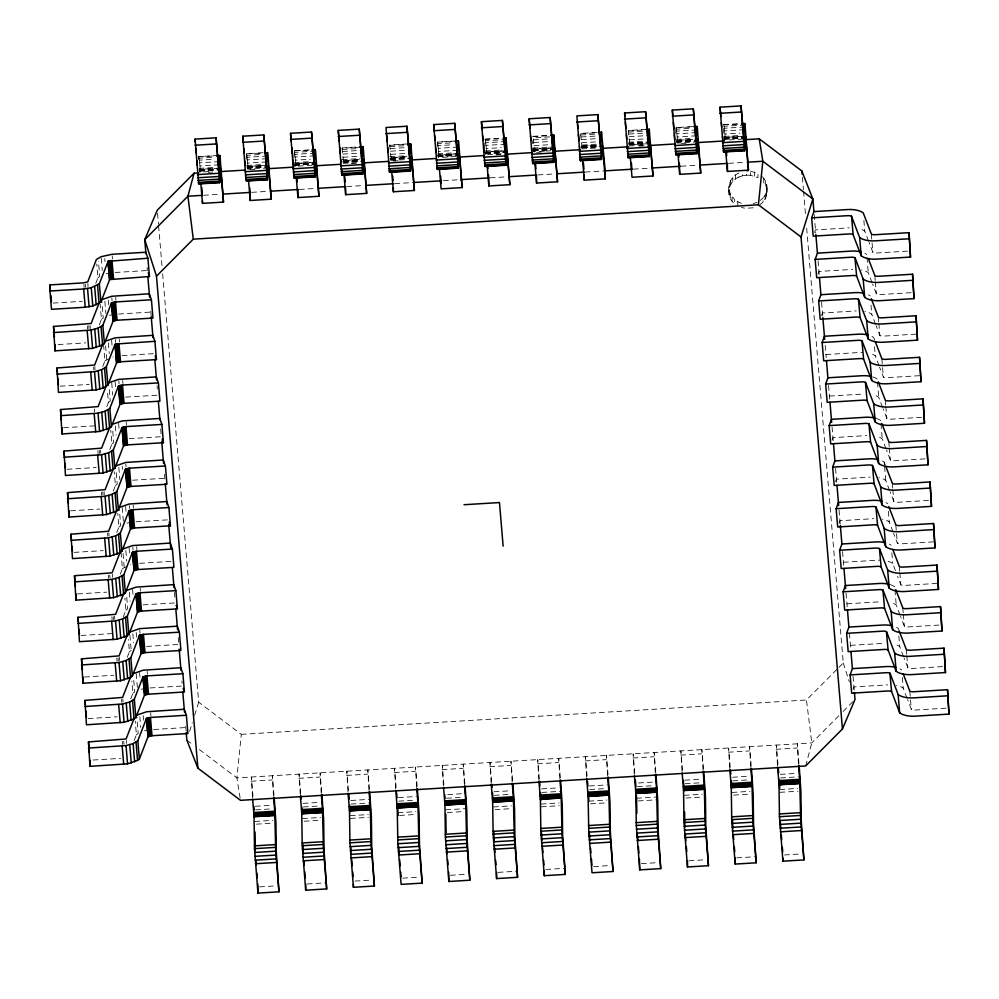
<?xml version="1.0" encoding="UTF-8"?>
<svg xmlns="http://www.w3.org/2000/svg" width="999" height="999" viewBox="0 0 999 999"><rect width="100%" height="100%" fill="white"/><g stroke="black" fill="none" stroke-linecap="round" stroke-linejoin="round"><path stroke-width="0.75" stroke-dasharray="5 3.75" d="M728.758 191.209C727.821 183.666 731.842 175.999 738.898 172.952L738.848 177.085C728.109 181.169 725.187 196.741 734.64 203.771L734.69 199.65L730.219 193.906L728.808 187.088M729.045 194.68L729.095 190.559M729.295 187.762L729.345 183.641M730.169 198.027L730.219 193.906M730.656 184.49L730.706 180.369M732.055 201.111L732.105 196.978M732.766 181.531L732.816 177.41M735.539 179.033L735.589 174.9M737.799 205.919L737.849 201.798L734.69 199.65M738.848 177.085L742.544 175.774L742.607 171.653M742.544 175.774L746.49 175.175L746.528 172.427M750.536 171.166L758.029 173.539L757.979 177.66L750.486 175.3L750.536 171.166L746.54 171.054M754.37 176.136L754.42 172.015M760.239 204.558L763.011 202.048L763.061 197.927C769.03 191.658 767.944 180.956 761.188 175.687M763.773 178.346L763.723 182.48C768.281 188.124 767.931 196.741 763.011 202.048M765.122 199.101L765.172 194.967M765.609 185.552L765.659 181.431M766.47 195.816L766.52 191.696M766.72 188.898L766.77 184.778M767.02 192.37L767.07 188.249M252.51 797.614L251.361 777.01L253.184 798.651M273.501 796.34L272.365 775.736L274.188 797.377M300.237 794.717L299.088 774.113L300.774 794.205M321.228 793.443L320.092 772.839L321.778 792.931M347.952 791.807L346.815 771.216L348.501 791.308M368.956 790.534L367.807 769.929L369.505 790.022M395.679 788.91L394.53 768.306L396.353 789.947M416.683 787.637L415.534 767.032L417.357 788.673M443.406 786.013L442.257 765.409L443.956 785.501M464.398 784.727L463.261 764.123L464.947 784.227M491.121 783.104L489.985 762.499L491.67 782.592M512.125 781.83L510.976 761.226L512.674 781.318M538.848 780.207L537.712 759.602L539.522 781.243M559.852 778.92L558.703 758.328L560.526 779.969M586.575 777.297L585.426 756.705L587.125 776.797M607.567 776.023L606.43 755.419L608.116 775.511M634.29 774.4L633.154 753.795L634.84 773.888M655.294 773.126L654.145 752.522L655.844 772.614M682.017 771.503L680.881 750.898L682.567 770.991M703.021 770.217L701.872 749.612L703.571 769.717M729.745 768.593L728.596 747.989L730.294 768.081M750.736 767.319L749.6 746.715L751.285 766.807M777.472 765.696L776.323 745.092L778.009 765.184M798.463 764.41L797.327 743.818L799.013 763.91M198.564 159.553L198.739 156.631L216.746 155.532M246.116 159.565L246.466 153.734L265.959 152.547M293.743 158.117L294.193 150.824L312.188 149.725M294.83 166.471L295.005 163.549L314.51 162.362L294.605 163.699M437.1 146.491L437.362 142.12L455.357 141.021M484.552 147.964L485.077 139.211L500.087 138.299M485.726 154.857L485.901 151.935L505.407 150.749L485.502 152.085M532.367 143.606L532.542 140.684M533.454 151.96L533.628 149.038L553.121 147.852L533.229 149.188M675.624 133.441L675.973 127.61L693.98 126.511M723.176 133.454L723.701 124.7L741.695 123.614M724.25 141.808L724.525 137.425L744.018 136.239M162.637 273.813L198.689 702.197L241.308 734.352L236.888 777.896L240.509 800.324M805.644 765.958L811.8 742.931L806.455 699.987L837.849 668.443M189.598 731.393L192.32 722.627M194.593 715.334L198.689 702.197M814.56 232.392L815.471 229.882L849.2 227.834M818.056 273.938L818.968 271.441L852.696 269.38M821.553 315.484L822.464 312.987L856.193 310.926M832.042 440.134L832.954 437.624L866.682 435.576M835.539 481.68L836.45 479.17L870.179 477.122M839.035 523.226L839.947 520.729L873.675 518.668M853.021 689.422L853.933 686.912L887.661 684.864M95.779 283.366L97.939 277.772L96.778 264.061M99.276 324.925L101.436 319.318L100.15 304.096M102.772 366.471L104.932 360.876L103.521 344.118M106.806 406.618L108.429 402.422L107.392 390.234M109.765 449.562L111.925 443.968L110.764 430.257M113.262 491.108L115.422 485.514L114.261 471.803M116.758 532.667L118.918 527.06L117.757 513.349M120.255 574.213L122.415 568.618L121.004 551.86M123.202 617.157L125.911 610.164L124.887 597.976M127.248 657.305L129.408 651.71L128.384 639.522M130.744 698.85L132.904 693.256L131.88 681.068M134.241 740.396L136.401 734.802L135.24 721.091M838.923 667.344L843.256 662.999L806.555 226.86M838.798 715.796L811.8 742.931L236.888 777.896L199.063 749.35M843.119 711.45L853.908 700.599M760.289 200.424L763.061 197.927M97.939 277.772L99.738 276.448L98.451 261.214M101.436 319.318L103.234 317.994L101.823 301.236M104.932 360.876L113.024 356.918M108.429 402.422L110.227 401.099L109.078 387.387M111.925 443.968L113.724 442.644L112.575 428.933M115.422 485.514L117.22 484.19L116.071 470.479M118.918 527.06L120.717 525.736L119.306 508.978M122.415 568.618L130.507 564.66M125.911 610.164L127.71 608.841L126.561 595.129M129.408 651.71L131.206 650.386M132.904 693.256L134.703 691.932L133.554 678.221M136.401 734.802L138.199 733.478L136.788 716.72M753.271 203.684L756.98 202.372M106.031 273.826L109.74 273.002M109.528 315.372L113.237 314.548M127.01 523.114L130.719 522.29M140.996 689.31L144.705 688.486M144.493 730.856L148.202 730.032M753.221 207.804L745.291 208.292L741.395 207.442M341.908 147.927L358.416 146.915M407.629 143.931L389.635 145.017L391.358 160.552M532.804 136.314L549.3 135.315M597.027 132.405L580.531 133.416L582.38 150.487M646.253 129.42L628.246 130.507L629.969 146.041M198.739 156.631L216.883 155.881M246.466 153.734L261.613 153.159M294.193 150.824L312.337 150.075M360.052 147.165L342.058 148.264L343.631 163.449M389.785 145.367L407.779 144.268M437.362 142.12L455.507 141.371M485.077 139.211L500.224 138.649M532.954 136.651L552.447 135.464M580.669 133.754L600.174 132.567M628.396 130.857L647.901 129.67M675.973 127.61L691.121 127.035M723.701 124.7L741.845 123.951M198.888 156.968L199.113 158.204L214.111 157.293M246.616 154.071L246.84 155.307L261.838 154.395M294.33 151.161L294.568 152.397L314.061 151.211M342.282 149.5L358.778 148.489M390.01 146.591L409.503 145.404M437.5 142.457L437.737 143.694L452.734 142.782M485.227 139.56L485.452 140.797L504.957 139.61M549.675 136.888L533.179 137.887L534.527 151.836M580.906 134.99L600.399 133.804M628.621 132.08L643.631 131.169M676.123 127.947L676.348 129.183L691.345 128.272M723.85 125.05L724.075 126.274L743.568 125.1M199.113 158.204L199.375 160.177L214.373 159.266M246.84 155.307L247.103 157.28L266.596 156.094M294.568 152.397L294.817 154.37L314.323 153.184M342.545 151.473L362.038 150.287M390.272 148.564L405.269 147.652M437.737 143.694L437.987 145.667L452.984 144.755M485.452 140.797L485.714 142.77L505.207 141.583M533.441 139.86L549.937 138.861M581.156 136.963L596.166 136.051M628.883 134.053L643.88 133.142M676.348 129.183L676.61 131.156L696.103 129.97M724.075 126.274L724.337 128.247L743.83 127.06M199.375 160.177L199.65 162.8L219.156 161.613M247.103 157.28L247.377 159.902L266.87 158.716M294.817 154.37L295.105 157.005L314.598 155.819M342.819 154.096L357.817 153.184M390.547 151.199L410.04 150.012M437.987 145.667L438.274 148.289L457.767 147.103M485.714 142.77L485.989 145.392L505.494 144.206M533.716 142.495L548.713 141.583M581.443 139.585L596.44 138.674M629.158 136.688L648.663 135.502M676.61 131.156L676.885 133.779L696.39 132.592M724.337 128.247L724.612 130.881L744.105 129.695M199.65 162.8L199.937 165.971L219.443 164.785M247.377 159.902L247.665 163.074L267.158 161.888M295.105 157.005L295.379 160.165L310.389 159.253M343.107 157.268L362.612 156.081M390.834 154.358L410.327 153.184M438.274 148.289L438.561 151.461L458.054 150.275M485.989 145.392L486.276 148.564L501.273 147.652M534.003 145.654L549 144.743M581.73 142.757L601.223 141.571M629.445 139.848L648.95 138.661M676.885 133.779L677.172 136.95L696.665 135.764M724.612 130.881L724.899 134.053L739.897 133.142M199.063 168.381L215.559 167.382M246.778 165.472L263.286 164.473M294.505 162.575L311.001 161.576M342.232 159.678L360.227 158.579M389.947 156.768L406.456 155.769M437.674 153.871L454.17 152.859M485.402 150.961L501.898 149.962M533.129 148.064L552.622 146.878M582.342 145.067L598.851 144.068M628.571 142.258L645.067 141.259M676.298 139.361L692.794 138.349M724.013 136.451L740.521 135.452M219.056 168.169L199.563 169.355L199.862 172.103L211.863 171.366M263.786 165.447L247.29 166.458L247.59 169.193L267.083 168.007M359.228 159.64L342.732 160.652L360.327 159.703M457.679 153.659L438.174 154.845L438.486 157.592L457.979 156.406M581.356 146.141L597.852 145.13L581.356 146.179M199.163 169.505L219.068 168.219M246.89 166.608L266.795 165.31M437.774 154.995L457.692 153.709M628.671 143.381L648.576 142.095L629.07 143.232L629.27 144.855L648.776 143.669M676.398 140.484L693.306 139.373L676.798 140.335L677.097 143.082L696.59 141.895M724.125 137.575L744.03 136.289M199.663 170.055L219.156 168.868M247.39 167.158L266.883 165.971M295.017 163.599L295.105 164.261L314.61 163.074M342.832 161.351L359.328 160.352M390.559 158.454L407.055 157.442M438.274 155.544L457.779 154.358M485.901 151.935L486.001 152.647L505.506 151.461M533.641 149.088L533.728 149.738L553.221 148.551M581.455 146.841L597.951 145.842M629.17 143.943L648.676 142.757M676.897 141.034L696.39 139.848M724.525 137.425L724.625 138.137L744.118 136.95M199.263 170.417L215.759 169.418M246.978 167.52L263.486 166.508M294.705 164.61L314.21 163.424M343.931 161.626L358.928 160.714M390.159 158.816L406.655 157.805M436.376 155.994L454.37 154.907M485.601 153.009L502.097 151.998M533.329 150.1L552.822 148.913M582.542 147.115L597.552 146.204M628.771 144.306L645.267 143.294M676.498 141.396L692.994 140.397M724.213 138.499L743.718 137.313M199.763 170.979L219.256 169.793M247.49 168.069L266.983 166.883M295.105 164.261L295.204 165.172L314.71 163.986M342.932 162.263L362.425 161.076M390.659 159.365L410.152 158.179M438.374 156.468L457.879 155.282M486.001 152.647L486.101 153.559L505.606 152.372M533.728 149.738L533.828 150.662L553.321 149.475M581.543 147.752L601.048 146.566M676.997 141.958L696.49 140.772M724.625 138.137L724.725 139.048L744.218 137.862M199.35 171.079L218.843 169.892M247.078 168.182L266.571 166.995M294.792 165.272L314.298 164.086M344.018 162.275L359.028 161.413M390.247 159.465L409.74 158.279M437.974 156.568L457.467 155.382M485.689 153.671L505.194 152.485M533.416 150.762L552.909 149.575M582.642 147.765L597.652 146.903M628.858 144.955L648.363 143.769M676.585 142.058L696.078 140.871M724.312 139.148L743.805 137.974M298.314 166.109L314.81 165.11M343.032 163.386L356.531 162.575M390.759 160.489L407.255 159.49M501.198 153.771L486.201 154.683L486.101 153.559M544.43 151.149L533.928 151.786L533.828 150.662M545.929 151.049L553.421 150.599M581.655 148.876L598.151 147.877M629.37 145.979L644.367 145.067M729.32 139.897L744.317 138.986M208.092 172.34L212.762 172.053M250.125 169.78L254.807 169.505M351.323 163.636L357.555 163.249M393.356 161.076L398.027 160.789M496.116 154.82L500.786 154.545M536.588 152.36L541.258 152.085M639.348 146.116L644.018 145.829M681.38 143.556L686.051 143.269M203.521 195.267L220.654 194.231M251.636 192.345L268.956 191.296M299.35 189.448L315.859 188.436M346.853 186.551L363.986 185.514M394.805 183.641L412.799 182.542M443.444 180.682L459.028 179.733M490.184 177.834L507.33 176.798M537.974 174.937L554.47 173.926M585.227 172.065L603.92 170.916M633.416 169.131L650.661 168.082M681.143 166.221L697.639 165.222M728.558 163.337L745.704 162.3M115.135 272.477L147.34 270.517M53.097 303.084L82.23 301.323M907.517 251.124L876.847 252.997A6.219 3.047 -4.8 0 1 872.989 252.56L869.093 242.532M118.631 314.023L150.837 312.063M58.129 344.543L85.727 342.869M911.013 292.682L880.344 294.543A6.219 3.047 -4.8 0 1 876.485 294.106L872.589 284.091M122.128 355.569L154.333 353.609M60.09 386.188L89.223 384.415M916.046 334.128L883.853 336.089A6.219 3.047 -4.8 0 1 879.982 335.652L876.086 325.637M125.624 397.115L157.83 395.167M825.961 354.533L859.689 352.485A18.669 9.153 -4.8 0 1 862.274 352.41M63.586 427.734L94.256 425.874M919.542 375.686L887.349 377.634A6.219 3.047 -4.8 0 1 883.478 377.21L879.582 367.182M129.133 438.673L161.326 436.713M829.457 396.079L863.186 394.031M67.083 469.28L96.216 467.507M921.503 417.32L890.846 419.18A6.219 3.047 -4.8 0 1 886.975 418.756L883.079 408.728M132.63 480.219L164.823 478.259M70.579 510.826L99.713 509.053M924.999 458.866L894.342 460.739A6.219 3.047 -4.8 0 1 890.484 460.302L886.575 450.274M136.126 521.765L168.319 519.805M74.076 552.385L103.209 550.611M928.496 500.424L897.839 502.285A6.219 3.047 -4.8 0 1 893.98 501.848L890.072 491.833M139.623 563.311L171.816 561.351M77.572 593.93L106.706 592.157M933.528 541.87L901.335 543.831A6.219 3.047 -4.8 0 1 897.477 543.394L893.568 533.379M143.119 604.857L175.312 602.909M843.443 562.275L877.172 560.227A18.669 9.153 -4.8 0 1 879.769 560.152M81.069 635.476L111.738 633.616M937.025 583.416L904.832 585.377A6.219 3.047 -4.8 0 1 900.973 584.952L897.601 576.348M146.616 646.415L178.809 644.455M846.94 603.821L880.668 601.773M84.565 677.022L113.699 675.249M938.985 625.062L908.328 626.922A6.219 3.047 -4.8 0 1 904.47 626.498L900.561 616.47M150.112 687.961L182.305 686.001L181.893 681.081M850.436 645.366L884.165 643.319M88.062 718.568L117.195 716.795M942.482 666.608L911.825 668.481A6.219 3.047 -4.8 0 1 907.966 668.044L904.058 658.016M153.609 729.507L185.802 727.547M241.308 734.352L806.455 699.987M93.094 760.027L120.692 758.353M945.978 708.154L915.321 710.027A6.219 3.047 -4.8 0 1 911.463 709.59L907.554 699.562M251.136 781.23L272.128 779.957M298.851 778.333L319.855 777.06M346.578 775.436L367.57 774.15M394.305 772.527L415.297 771.253M442.02 769.63L463.024 768.356M489.747 766.72L510.751 765.446M537.474 763.823L558.466 762.549M585.189 760.926L606.193 759.64M632.916 758.016L653.92 756.743M680.644 755.119L701.635 753.833M728.358 752.21L749.362 750.936M776.086 749.312L797.09 748.039M255.332 806.293L271.84 805.281M303.059 803.383L319.555 802.384M350.786 800.486L368.781 799.387M398.501 797.589L416.508 796.49M447.727 794.592L462.724 793.681M493.956 791.782L510.452 790.771M541.683 788.873L558.179 787.874M589.398 785.976L607.404 784.877M638.623 782.979L653.621 782.067M684.852 780.169L701.348 779.17M732.567 777.272L749.075 776.26M780.294 774.362L796.79 773.363M255.619 809.864L272.115 808.853M303.346 806.955L319.842 805.956M351.061 804.058L369.068 802.959M398.788 801.148L415.284 800.149M446.516 798.251L463.012 797.252M494.23 795.354L510.739 794.342M541.957 792.444L559.952 791.358M589.685 789.547L606.181 788.536M637.399 786.638L653.908 785.639M685.127 783.74L701.623 782.741M732.854 780.843L749.35 779.832M780.581 777.934L798.576 776.835M254.807 821.465L272.814 820.366M302.535 818.556L320.542 817.469M350.262 815.659L368.256 814.56M397.989 812.761L415.984 811.663M445.704 809.852L465.209 808.666M493.431 806.955L511.426 805.856M541.158 804.045L559.153 802.959M588.873 801.148L606.88 800.049M636.6 798.251L656.093 797.065M684.327 795.341L702.322 794.255M732.042 792.444L750.049 791.345M779.769 789.535L797.764 788.448M256.431 824.15L272.927 823.139M304.158 821.24L320.654 820.241M350.374 818.431L368.381 817.344M399.6 815.446L416.096 814.435M447.327 812.537L463.823 811.538M495.042 809.64L511.55 808.628M541.271 806.83L559.265 805.731M590.496 803.833L606.992 802.834M638.211 800.923L656.218 799.837M685.938 798.026L702.434 797.027M733.666 795.129L750.162 794.118M779.882 792.319L797.889 791.22M259.528 886.875L276.024 885.876M307.255 883.978L325.249 882.879M354.982 881.081L371.478 880.069M402.697 878.171L419.205 877.172M450.424 875.274L466.92 874.262M498.151 872.364L516.146 871.278M545.866 869.467L563.873 868.368M593.593 866.57L610.089 865.559M641.321 863.66L657.817 862.661M689.048 860.763L705.544 859.752M736.763 857.854L754.769 856.767M784.49 854.957L800.986 853.958M746.49 175.175L750.486 175.3M737.849 201.798L741.445 203.321M868.556 241.109L864.772 231.144L862.986 230.032A18.669 9.153 -4.8 0 0 860.114 228.921M864.947 253.296L866.72 254.408M872.052 282.667L868.268 272.69L866.495 271.578A18.669 9.153 -4.8 0 0 861.413 269.93M868.443 294.855L870.216 295.954M875.549 324.213L871.765 314.235L869.992 313.137A18.669 9.153 -4.8 0 0 864.909 311.476M871.94 336.401L873.713 337.5L874.799 340.359M879.045 365.759L875.261 355.781L873.488 354.682A18.669 9.153 -4.8 0 0 870.604 353.571M877.209 379.058L875.436 377.947A18.669 9.153 -4.8 0 0 872.564 376.835M882.542 407.305L878.758 397.34L876.985 396.228A18.669 9.153 -4.8 0 0 874.1 395.117M880.718 420.604L878.933 419.493A18.669 9.153 -4.8 0 0 876.061 418.381M886.038 448.851L882.254 438.886L880.481 437.774A18.669 9.153 -4.8 0 0 877.597 436.663M882.429 461.038L884.215 462.15L885.289 464.997M889.535 490.397L885.751 480.432L883.978 479.32A18.669 9.153 -4.8 0 0 878.895 477.672M885.926 502.584L887.711 503.696M893.031 531.955L889.247 521.977L887.474 520.866A18.669 9.153 -4.8 0 0 882.404 519.218M889.422 544.143L891.208 545.242M895.441 570.654L892.744 563.523L890.971 562.425A18.669 9.153 -4.8 0 0 888.086 561.313M894.704 586.8L892.931 585.689A18.669 9.153 -4.8 0 0 890.047 584.577M900.024 615.047L896.24 605.082L894.467 603.97A18.669 9.153 -4.8 0 0 891.583 602.859M903.521 656.593L899.737 646.628L897.964 645.516A18.669 9.153 -4.8 0 0 895.079 644.405M899.924 668.781L901.697 669.892M907.017 698.139L903.233 688.174L901.46 687.062A18.669 9.153 -4.8 0 0 896.39 685.414M186.863 740.147L192.969 744.755M899.275 631.193L898.201 628.346L896.428 627.235A18.669 9.153 -4.8 0 0 893.543 626.123M843.256 662.999L849.362 681.992M724.725 139.048L724.824 140.172M295.204 165.172L295.304 166.296M871.34 234.228L872.876 252.51M874.837 275.774L875.211 280.344M875.349 281.868L876.373 294.056M878.333 317.32L878.708 321.89M878.845 323.414L879.869 335.602M881.83 358.878L883.366 377.147M885.326 400.424L885.713 404.995M885.838 406.518L886.862 418.706M888.823 441.97L889.21 446.541M889.335 448.064L890.359 460.252M892.319 483.516L892.706 488.086M892.831 489.61L893.855 501.798M895.816 525.062L897.352 543.344M899.312 566.608L899.699 571.178M899.824 572.702L900.848 584.89M902.809 608.166L903.196 612.737M903.321 614.26L904.345 626.448M906.305 649.712L906.692 654.283M906.817 655.806L907.841 667.994M909.802 691.258L911.338 709.54M863.873 220.479L864.772 231.144M866.982 257.455L868.268 272.69M870.991 305.095L871.765 314.235M874.487 346.641L875.261 355.781M877.472 382.105L878.758 397.34M880.968 423.651L882.254 438.886M884.215 462.15L884.465 465.197M884.59 466.72L885.751 480.432M888.348 511.313L889.247 521.977M891.845 552.859L892.744 563.523M894.954 589.847L896.24 605.082M898.838 635.963L899.737 646.628M902.334 677.509L903.233 688.174M814.185 214.648L815.733 232.992M818.069 260.776L819.355 276.086M821.565 302.322L822.726 316.084M825.186 345.392L826.223 357.63M828.558 385.414L829.844 400.736M832.055 426.96L833.341 442.282M835.551 468.506L836.837 483.828M839.048 510.064L840.209 523.826M842.544 551.61L843.83 566.92M846.041 593.156L847.327 608.478M849.412 633.179L850.823 650.024M853.034 676.248L854.282 691.121M802.372 177.198L803.408 189.61M803.546 191.159L805.506 214.448M724.899 134.053L725.549 141.771M677.172 136.95L677.697 143.132M486.276 148.564L486.8 154.745M438.561 151.461L439.21 159.191M295.379 160.165L295.904 166.346M247.665 163.074L248.177 169.256M199.937 165.971L200.462 172.153M157.542 213.287L158.454 224.151M158.591 225.699L162.113 267.607M147.078 267.47L147.352 270.729M150.762 311.139L151.149 315.796M157.043 385.751L157.318 389.073M160.689 429.095L161.089 433.928M164.498 474.35L164.885 479.008M174.438 592.482L174.825 597.14M178.234 637.562L178.621 642.22M185.689 726.161L186.076 730.818M112.2 255.806L112.45 258.853M115.697 297.365L115.946 300.412M119.193 338.911L119.443 341.958M122.69 380.457L122.939 383.504M126.186 422.003L126.436 425.05M133.179 505.094L133.429 508.141M136.676 546.653L136.925 549.7M140.172 588.199L140.422 591.246M147.165 671.291L147.415 674.337M150.662 712.836L150.924 715.883M111.826 297.789L112.075 300.836M115.322 339.348L115.572 342.395M118.819 380.894L119.068 383.941M125.812 463.986L126.061 467.033M129.308 505.531L129.558 508.578M132.805 547.09L133.054 550.137M139.798 630.182L140.047 633.229M104.745 258.591L105.007 261.638M108.242 300.137L108.629 304.707M111.613 340.159L112.25 347.777M115.11 381.705L115.622 387.799M118.606 423.264L119.118 429.358M122.228 466.333L122.49 469.38M125.599 506.356L126.111 512.45M129.096 547.902L129.733 555.519M132.592 589.447L133.104 595.541M136.214 632.529L136.601 637.1M139.585 672.552L139.972 677.122M143.207 715.621L143.594 720.192M101.236 258.229L102.26 270.417M104.858 301.298L105.882 313.486M108.354 342.857L109.253 353.521M111.726 382.879L112.75 395.067M115.347 425.949L116.121 435.089M118.844 467.495L119.868 479.682M122.215 507.517L123.376 521.228M125.837 550.586L126.736 561.251M129.333 592.145L130.107 601.286M132.83 633.691L133.604 642.832M136.201 673.713L137.363 687.424M139.835 716.783L140.722 727.447M105.582 345.841L106.731 359.553M123.064 553.571L124.213 567.282M129.932 635.152L131.081 648.863M87.887 283.404L88.012 286.513M94.88 366.496L95.005 369.618M108.866 532.692L109.003 535.801M112.363 574.238L112.612 577.285M119.356 657.342L119.493 660.451M122.852 698.888L122.989 701.997M126.349 740.434L126.486 743.543M90.072 325.449L90.335 328.496M93.569 367.008L93.831 370.055M100.562 450.099L100.824 453.146M104.058 491.645L104.321 494.692M107.567 533.191L107.817 536.238M114.56 616.296L114.81 619.343M118.057 657.841L118.307 660.888M121.553 699.387L121.803 702.434M85.265 284.216L85.527 287.262M88.761 325.761L89.023 328.808M99.251 450.412L99.513 453.459M102.747 491.958L103.009 495.005M109.74 575.049L110.002 578.096M113.237 616.595L113.499 619.642M116.733 658.141L116.995 661.188M123.726 741.246L123.988 744.292M83.891 284.378L84.141 287.425M87.388 325.924L87.637 328.971M94.381 409.016L94.63 412.063M97.877 450.561L98.127 453.608M101.374 492.12L101.623 495.167M108.367 575.212L108.616 578.259M111.863 616.758L112.113 619.805M122.353 741.408L122.602 744.455M406.955 156.743L390.459 157.742L406.968 156.793"/><path stroke-width="1.5" d="M49.95 291.021L50.025 284.902L83.754 282.854L87.75 281.88L96.391 259.49L101.111 256.706L112.063 254.283L145.804 252.235L147.914 258.229L149.45 276.511L109.653 279.595L100.899 302.048L92.795 306.006L85.215 307.255L51.486 309.303L49.95 291.021L83.679 288.973L91.259 287.724L99.351 283.766L108.117 261.313L147.914 258.229M113.037 321.216L117.033 320.242L152.947 318.057L151.411 299.775L115.484 301.96L111.488 302.934L113.037 321.216L104.395 343.594L102.585 344.93L92.595 348.364L54.982 350.861L53.521 326.448L91.134 323.489L99.351 302.447M54.982 350.861L55.057 344.73M115.11 344.418L116.533 362.762L120.529 361.788L156.443 359.603L154.907 341.321L116.296 343.981L115.11 344.418L116.646 362.699L107.892 385.152L103.172 387.937L96.091 389.922L58.479 392.407L57.018 367.994L94.63 365.047L102.847 343.993M120.03 404.308L124.026 403.334L159.94 401.161L158.404 382.879L122.49 385.065L118.481 386.026L120.03 404.308L111.389 426.698L109.578 428.022L99.588 431.468L61.975 433.953L60.514 409.54L98.127 406.593L106.344 385.539M61.975 433.953L62.05 427.822M123.526 445.854L127.522 444.892L163.436 442.707L161.9 424.425L125.986 426.61L121.978 427.572L123.526 445.854L114.885 468.244L113.074 469.567L103.084 473.014L65.472 475.499L64.011 451.098L101.623 448.139L109.84 427.085M127.023 487.412L131.019 486.438L166.933 484.253L165.397 465.971L129.483 468.156L125.487 469.13L127.023 487.412L118.382 509.79L116.571 511.113L106.581 514.56L68.968 517.045L67.507 492.644L105.12 489.685L113.337 468.631M68.968 517.045L69.043 510.926M130.519 528.958L134.515 527.984L170.429 525.799L168.893 507.517L132.979 509.702L128.983 510.676L130.519 528.958L121.878 551.336L120.067 552.659L110.077 556.106L72.465 558.603L71.004 534.19L108.616 531.231L116.833 510.177M134.016 570.504L138.012 569.53L173.926 567.345L172.39 549.063L136.476 551.248L132.48 552.222L134.016 570.504L125.375 592.894L123.564 594.218L113.574 597.664L75.961 600.149L74.5 575.736L112.113 572.789L120.879 550.337M75.961 600.149L76.036 594.018M137.512 612.05L141.508 611.076L177.422 608.891L175.886 590.621L139.972 592.794L135.976 593.768L137.512 612.05L128.871 634.44L127.06 635.764L117.07 639.21L79.458 641.695L77.997 617.282L115.609 614.335L123.826 593.281M141.009 653.596L145.005 652.634L180.919 650.449L179.383 632.167L143.469 634.353L139.473 635.314L141.009 653.596L132.368 675.986L130.557 677.31L120.567 680.756L82.954 683.241L81.493 658.841L119.106 655.881L127.872 633.428M82.954 683.241L83.029 677.122M144.505 695.142L148.501 694.18L184.415 691.995L182.879 673.713L146.965 675.898L142.969 676.86L144.505 695.142L135.864 717.532L134.053 718.855L124.063 722.302L86.451 724.787L84.99 700.386L122.602 697.427L130.819 676.373M148.002 736.7L151.998 735.726L187.912 733.541L186.376 715.259L150.462 717.444L146.466 718.418L148.002 736.7L139.361 759.078L137.55 760.401L127.56 763.848L89.96 766.333L88.486 741.932L126.099 738.973L134.316 717.919M89.96 766.333L90.035 760.214M200.861 184.016L202.497 203.371L223.489 202.098L220.567 168.082L219.68 182.667L198.676 183.941L195.092 139.098L216.084 137.825L218.856 169.942L219.743 155.357L216.746 155.532M219.68 182.667L216.084 137.825M271.216 199.188L268.281 165.172L267.407 179.758L246.403 181.044L245.766 177.485L242.807 136.201L263.811 134.927L266.583 167.033L267.457 152.447L268.094 155.994L271.216 199.188L250.225 200.474L248.464 179.62M267.407 179.758L263.811 134.927M274.188 797.377L275.924 822.964L276.286 852.297L278.958 891.82L257.954 893.094L257.767 883.878M296.191 176.723L297.939 197.565L318.943 196.291L316.009 162.275L315.122 176.86L294.131 178.134L290.534 133.304L311.538 132.018L314.31 164.136L315.185 149.55L312.188 149.725M315.122 176.86L311.538 132.018M321.903 794.48L323.651 820.054L324.001 849.387L326.673 888.923L305.682 890.196L305.756 884.065M343.906 173.814L345.666 194.668L366.658 193.381L363.736 159.365L362.849 173.951L341.858 175.237L338.261 130.394L359.253 129.121L362.025 161.226L362.912 146.641L359.915 146.828M362.849 173.951L359.253 129.121M369.63 791.57L371.378 817.157L371.728 846.49L374.4 886.013L353.409 887.299L353.446 884.227M391.633 170.916L393.394 191.758L414.385 190.484L411.451 156.468L410.577 171.054L389.573 172.328L385.976 127.497L406.98 126.224L409.752 158.329L410.639 143.744L407.629 143.931M410.577 171.054L406.98 126.224M395.804 790.396L397.215 808.004L397.877 843.743L401.123 884.39L422.127 883.116L419.455 843.581L419.093 814.26L417.357 788.673M439.36 168.007L441.108 188.861L462.112 187.587L459.178 153.571L458.291 168.157L437.3 169.43L433.703 124.588L454.707 123.314L457.48 155.432L458.354 140.847L455.357 141.021M458.291 168.157L454.707 123.314M465.084 785.763L466.82 811.35L467.182 840.683L469.842 880.206L448.851 881.493L448.663 872.277M487.212 166.596L488.836 185.951L509.84 184.678L506.905 150.662L506.018 165.247L485.027 166.521L481.431 121.691L502.422 120.417L505.194 152.522L506.081 137.937L503.084 138.124M506.018 165.247L502.422 120.417M512.937 784.415L514.547 808.453L514.897 837.786L517.569 877.309L496.578 878.583L496.653 872.464M534.927 163.699L536.563 183.054L557.554 181.781L554.62 147.765L553.746 162.35L532.742 163.624L529.158 118.794L550.149 117.507L552.922 149.625L553.808 135.04L550.799 135.215M553.746 162.35L550.149 117.507M560.526 779.969L562.275 805.544L562.624 834.877L565.297 874.412L544.293 875.686L544.355 871.091M582.654 160.789L584.278 180.157L605.282 178.871L602.347 144.855L601.473 159.44L580.469 160.727L576.873 115.884L597.877 114.61L600.649 146.716L601.523 132.13L598.526 132.318M601.473 159.44L597.877 114.61M586.7 778.795L588.111 796.39L588.773 832.142L592.02 872.776L613.024 871.503L610.352 831.98L609.989 802.647L608.254 777.06M630.381 157.892L632.005 177.248L653.009 175.974L650.074 141.958L649.188 156.543L628.196 157.817L624.6 112.987L645.591 111.701L648.363 143.819L649.25 129.233L646.253 129.42M649.188 156.543L645.591 111.701M655.968 774.163L657.717 799.749L658.066 829.07L660.739 868.606L639.747 869.879L639.422 859.115M678.096 154.995L679.732 174.35L700.724 173.077L697.789 139.061L696.915 153.646L675.911 154.92L672.327 110.077L693.318 108.804L696.091 140.921L696.977 126.336L693.98 126.511M696.915 153.646L693.318 108.804M703.696 771.253L705.444 796.84L705.794 826.173L708.466 865.696L687.462 866.982L687.537 860.851M725.823 152.085L727.447 171.441L748.451 170.167L745.516 136.151L744.642 150.737L723.638 152.01L720.042 107.18L741.046 105.906L743.818 138.012L744.692 123.426L741.695 123.614M744.642 150.737L741.046 105.906M751.423 768.356L753.159 793.943L753.521 823.276L756.193 862.799L735.189 864.073L735.264 857.954M799.138 765.446L800.886 791.033L801.235 820.366L803.908 859.902L782.916 861.175L782.954 858.116M910.514 257.068L909.04 232.667L875.311 234.715A6.219 3.047 -4.8 0 1 871.453 234.278L863.223 212.862L861.45 211.751A18.669 9.153 -4.8 0 0 847.664 209.553L813.923 211.601L811.663 217.869L813.198 236.151L849.125 233.966A6.219 3.047 -4.8 0 1 852.984 234.39L861.213 255.819L862.986 256.918A18.669 9.153 -4.8 0 0 876.772 259.116L910.514 257.068L909.04 232.667M856.605 275.999L856.48 275.936A6.219 3.047 -4.8 0 0 852.622 275.512L816.695 277.697L815.159 259.415L851.086 257.23A6.219 3.047 -4.8 0 1 854.944 257.667L856.605 275.999L864.709 297.365L866.483 298.464A18.669 9.153 -4.8 0 0 880.269 300.674L914.01 298.614L912.549 274.213L878.808 276.261A6.219 3.047 -4.8 0 1 874.949 275.824L868.343 258.679M914.01 298.614L912.549 274.213M858.441 299.213L860.102 317.545L868.206 338.911L869.979 340.022A18.669 9.153 -4.8 0 0 883.778 342.22L917.507 340.159L916.046 315.759L882.304 317.807A6.219 3.047 -4.8 0 1 878.446 317.37L871.303 298.801M917.507 340.159L916.046 315.759M863.598 359.091L863.473 359.041A6.219 3.047 -4.8 0 0 859.615 358.604L823.688 360.789L822.152 342.507L858.079 340.322A6.219 3.047 -4.8 0 1 861.937 340.759L863.598 359.091L871.702 380.457L873.476 381.568A18.669 9.153 -4.8 0 0 887.274 383.766L921.003 381.718L919.542 357.305L885.801 359.353A6.219 3.047 -4.8 0 1 881.942 358.928L875.336 341.783M921.003 381.718L919.542 357.305M867.095 400.636L866.97 400.587A6.219 3.047 -4.8 0 0 863.111 400.149L827.197 402.335L825.649 384.053L861.575 381.868A6.219 3.047 -4.8 0 1 865.434 382.305L867.095 400.636L875.199 422.003L876.972 423.114A18.669 9.153 -4.8 0 0 890.771 425.312L924.5 423.264L923.039 398.851L889.297 400.911A6.219 3.047 -4.8 0 1 885.439 400.474L878.296 381.905M924.5 423.264L923.039 398.851M870.591 442.182L870.466 442.132A6.219 3.047 -4.8 0 0 866.608 441.708L830.693 443.881L829.145 425.611L865.072 423.426A6.219 3.047 -4.8 0 1 868.93 423.851L870.591 442.182L878.695 463.548L880.469 464.66A18.669 9.153 -4.8 0 0 894.267 466.858L927.996 464.81L926.535 440.397L892.794 442.457A6.219 3.047 -4.8 0 1 888.935 442.02L881.792 423.451M927.996 464.81L926.535 440.397M874.088 483.741L873.963 483.678A6.219 3.047 -4.8 0 0 870.104 483.254L834.19 485.439L832.642 467.157L868.568 464.972A6.219 3.047 -4.8 0 1 872.427 465.397L874.088 483.741L882.192 505.107L883.965 506.206A18.669 9.153 -4.8 0 0 897.764 508.404L931.493 506.356L930.032 481.955L896.29 484.003A6.219 3.047 -4.8 0 1 892.432 483.566L885.826 466.421M931.493 506.356L930.032 481.955M877.584 525.287L877.459 525.237A6.219 3.047 -4.8 0 0 873.601 524.8L837.686 526.985L836.138 508.703L872.065 506.518A6.219 3.047 -4.8 0 1 875.923 506.955L877.584 525.287L885.688 546.653L887.462 547.752A18.669 9.153 -4.8 0 0 901.26 549.962L934.989 547.902L933.528 523.501L899.787 525.549A6.219 3.047 -4.8 0 1 895.928 525.112L888.785 506.543M934.989 547.902L933.528 523.501M881.081 566.833L880.956 566.783A6.219 3.047 -4.8 0 0 877.097 566.346L841.183 568.531L839.635 550.249L875.561 548.064A6.219 3.047 -4.8 0 1 879.42 548.501L881.081 566.833L889.185 588.199L890.958 589.31A18.669 9.153 -4.8 0 0 904.757 591.508L938.486 589.46L937.025 565.047L903.283 567.095A6.219 3.047 -4.8 0 1 899.425 566.67L892.819 549.525M938.486 589.46L937.025 565.047M884.577 608.379L884.452 608.329A6.219 3.047 -4.8 0 0 880.594 607.892L844.679 610.077L843.131 591.795L879.058 589.61A6.219 3.047 -4.8 0 1 882.916 590.047L884.577 608.379L892.681 629.745L894.455 630.856A18.669 9.153 -4.8 0 0 908.253 633.054L941.982 631.006L940.521 606.593L906.78 608.641A6.219 3.047 -4.8 0 1 902.921 608.216L895.778 589.647M941.982 631.006L940.521 606.593M888.074 649.924L887.949 649.874A6.219 3.047 -4.8 0 0 884.09 649.437L848.176 651.623L846.628 633.341L882.554 631.156A6.219 3.047 -4.8 0 1 886.413 631.593L888.074 649.924L896.178 671.291L897.951 672.402A18.669 9.153 -4.8 0 0 911.75 674.6L945.479 672.552L944.018 648.139L910.289 650.199A6.219 3.047 -4.8 0 1 906.418 649.762L899.275 631.193M945.479 672.552L944.018 648.139M891.57 691.47L891.445 691.42A6.219 3.047 -4.8 0 0 887.587 690.996L851.672 693.181L850.124 674.899L886.051 672.714A6.219 3.047 -4.8 0 1 889.909 673.139L891.57 691.47L899.674 712.849L901.448 713.948A18.669 9.153 -4.8 0 0 915.246 716.146L948.975 714.098L947.514 689.697L913.785 691.745A6.219 3.047 -4.8 0 1 909.914 691.308L903.321 674.163M948.975 714.098L947.514 689.697M341.858 175.237L342.12 170.854M389.573 172.328L389.747 169.418M532.742 163.624L533.004 159.253M580.469 160.727L580.644 157.805M723.638 152.01L723.813 149.101M186.214 732.379L186.863 740.147L197.889 768.169L240.509 800.324L805.644 765.958L842.444 728.97L801.036 236.963L758.416 204.795L762.836 161.264L759.228 138.824L745.217 139.673M198.751 172.914L194.081 173.189L187.937 196.216L193.282 239.161L156.481 276.161L197.889 768.169M801.036 236.963L812.861 199.001L801.847 170.979L759.228 138.824M815.159 259.415L817.419 253.159L815.858 234.54M860.102 317.545L859.977 317.495A6.219 3.047 -4.8 0 0 856.118 317.058L820.191 319.243L818.656 300.961L820.916 294.705L819.48 277.635M822.152 342.507L824.412 336.251L858.153 334.203A18.669 9.153 -4.8 0 1 867.994 334.99M825.649 384.053L827.909 377.797L826.473 360.739M829.145 425.611L831.418 419.343L865.146 417.295A18.669 9.153 -4.8 0 1 874.987 418.094M832.642 467.157L834.914 460.889L833.478 443.831M836.138 508.703L838.411 502.447L872.139 500.387A18.669 9.153 -4.8 0 1 881.98 501.186M839.635 550.249L841.907 543.993L840.334 525.374M843.131 591.795L845.404 585.539L879.132 583.491A18.669 9.153 -4.8 0 1 888.973 584.29M846.628 633.341L848.9 627.085L847.464 610.027M850.124 674.899L852.397 668.631L850.961 651.573M104.395 343.594L102.847 325.312L111.488 302.934M107.892 385.152L106.344 366.87L114.985 344.48M111.389 426.698L109.84 408.416L118.481 386.026M114.885 468.244L113.337 449.962L121.978 427.572M118.382 509.79L116.833 491.508L125.487 469.13M121.878 551.336L120.33 533.054L128.983 510.676M125.375 592.894L123.839 574.612L132.48 552.222M128.871 634.44L127.335 616.158L135.976 593.768M132.368 675.986L130.832 657.704L139.473 635.314M135.864 717.532L134.328 699.25L142.969 676.86M139.361 759.078L137.825 740.796L146.466 718.418M842.444 728.97L854.994 699.512L854.407 692.519M194.081 173.189L157.28 210.177L144.743 239.635L145.916 253.621M53.447 332.58L91.046 330.082L98.139 328.109L102.847 325.312M56.943 374.126L94.543 371.64L101.636 369.655L106.344 366.87M60.44 415.671L98.039 413.186L105.132 411.201L109.84 408.416M63.936 457.217L101.536 454.732L108.629 452.747L113.337 449.962M67.433 498.763L105.032 496.278L112.125 494.293L116.833 491.508M70.929 540.322L108.529 537.824L115.622 535.851L120.33 533.054M74.425 581.868L112.025 579.383L119.118 577.397L123.839 574.612M77.922 623.413L115.534 620.928L122.615 618.943L127.335 616.158M81.419 664.959L119.031 662.474L126.111 660.489L130.832 657.704M84.915 706.505L122.527 704.02L129.608 702.035L134.328 699.25M88.412 748.064L126.024 745.566L133.104 743.581L137.825 740.796M101.698 299.712L111.688 296.266L149.301 293.781L151.411 299.775M105.195 341.271L115.185 337.824L152.797 335.327L154.907 341.321M108.691 382.817L118.681 379.37L156.294 376.885L158.404 382.879M112.188 424.363L122.178 420.916L159.79 418.431L161.9 424.425M115.684 465.909L125.674 462.462L163.287 459.977L165.397 465.971M119.181 507.455L129.183 504.008L166.783 501.523L168.893 507.517M122.677 549.013L132.68 545.566L170.28 543.069L172.39 549.063M126.174 590.559L136.176 587.112L173.776 584.627L175.886 590.621M129.67 632.105L139.673 628.658L177.273 626.173L179.383 632.167M133.167 673.651L143.169 670.204L180.769 667.719L182.879 673.713M136.663 715.197L146.666 711.75L184.266 709.265L186.376 715.259M195.017 145.23L216.009 143.956M242.732 142.333L263.736 141.046M290.459 139.423L311.463 138.149M338.186 136.526L359.178 135.252M385.901 133.616L406.905 132.343M433.628 130.719L454.632 129.445M481.356 127.822L502.347 126.536M529.083 124.912L550.074 123.639M576.798 122.015L597.802 120.729M624.525 119.106L645.516 117.832M672.252 116.209L693.244 114.935M719.967 113.312L740.971 112.025M216.883 155.881L219.88 155.694L220.117 156.93L223.489 202.098M264.61 152.972L267.607 152.797M312.337 150.075L315.334 149.887L315.559 151.124L318.943 196.291M360.052 147.165L363.062 146.99L363.286 148.227L366.658 193.381M407.779 144.268L410.776 144.081L411.001 145.317L414.385 190.484M455.507 141.371L458.504 141.184L458.728 142.42L462.112 187.587M694.118 126.861L697.115 126.673L697.352 127.909L700.724 173.077M741.845 123.951L744.842 123.776L745.067 125L748.451 170.167M220.554 171.578L245.454 170.067M268.818 168.644L293.718 167.133M315.522 165.809L340.434 164.298M363.786 162.874L388.686 161.363M412.05 159.94L435.402 158.516M460.302 157.005L483.666 155.582M507.017 154.158L531.918 152.647M555.282 151.224L580.182 149.713M603.533 148.289L628.446 146.778M650.249 145.454L675.149 143.943M698.501 142.52L723.413 141.009M197.49 174.6L218.481 173.314M245.205 171.691L266.209 170.417M292.932 168.794L313.936 167.52M340.659 165.896L361.65 164.61M388.374 162.987L409.378 161.713M436.101 160.09L457.105 158.804M483.828 157.18L504.82 155.906M531.543 154.283L552.547 153.009M579.27 151.373L600.274 150.1M626.997 148.476L647.989 147.203M674.725 145.579L695.716 144.293M722.439 142.67L743.443 141.396M197.765 177.76L218.769 176.486M245.492 174.862L266.496 173.589M293.219 171.965L314.21 170.679M340.946 169.056L361.938 167.782M388.661 166.159L409.665 164.885M436.388 163.249L457.392 161.975M484.115 160.352L505.107 159.078M531.83 157.455L552.834 156.169M579.557 154.545L600.561 153.272M627.285 151.648L648.276 150.362M674.999 148.739L696.003 147.465M722.727 145.842L743.731 144.568M198.052 180.394L219.043 179.121M245.766 177.485L266.77 176.211M293.494 174.588L314.498 173.314M341.221 171.691L362.212 170.404M388.948 168.781L409.94 167.507M436.663 165.884L457.667 164.61M484.39 162.974L505.394 161.701M532.117 160.077L553.109 158.804M579.832 157.18L600.836 155.894M627.559 154.271L648.563 152.997M675.287 151.373L696.278 150.1M723.001 148.464L744.005 147.19M198.314 182.367L219.305 181.094M246.029 179.458L267.033 178.184M293.756 176.561L314.747 175.287M341.483 173.664L362.475 172.377M389.198 170.754L410.202 169.48M436.925 167.857L457.929 166.583M484.652 164.947L505.644 163.674M532.367 162.05L553.371 160.777M580.094 159.153L601.098 157.867M627.822 156.244L648.813 154.97M675.536 153.346L696.54 152.06M723.264 150.437L744.267 149.163M198.539 183.604L219.53 182.317M246.254 180.694L267.257 179.42M293.981 177.797L314.985 176.511M341.708 174.887L362.699 173.614M389.435 171.99L410.427 170.717M437.15 169.093L458.154 167.807M484.877 166.184L505.869 164.91M532.604 163.287L553.596 162M580.319 160.377L601.323 159.103M628.046 157.48L649.05 156.206M675.774 154.57L696.765 153.297M723.488 151.673L744.492 150.399M202.41 195.342L187.937 196.216L144.743 239.635L156.481 276.161M223.414 194.068L250.262 192.432M270.517 191.196L298.551 189.498M318.806 188.262L345.579 186.638M365.547 185.414L393.594 183.716M413.848 182.48L441.021 180.831L440.634 176.186M460.589 179.645L488.748 177.922L488.486 174.837M508.891 176.698L536.475 175.025L536.563 183.054M557.18 173.764L584.203 172.128M605.282 178.871L605.194 170.841L631.967 169.218M652.222 167.982L680.269 166.284M700.524 165.047L727.372 163.411L727.447 171.441M747.264 162.2L762.836 161.264L812.861 199.001L813.923 211.601M193.282 239.161L758.416 204.795M811.663 217.869L847.589 215.684A6.219 3.047 -4.8 0 1 851.448 216.109L859.664 237.537L861.213 255.819M908.965 238.786L875.236 240.834A18.669 9.153 -4.8 0 1 861.45 238.636L859.664 237.537M817.419 253.159L851.16 251.099A18.669 9.153 -4.8 0 1 861.001 251.898M912.474 280.332L878.733 282.392A18.669 9.153 -4.8 0 1 864.947 280.182L863.173 279.083L855.057 257.717M820.916 294.705L854.657 292.645A18.669 9.153 -4.8 0 1 862.212 292.982M818.656 300.961L854.582 298.776A6.219 3.047 -4.8 0 1 858.441 299.213L866.67 320.629L868.206 338.911M915.971 321.878L882.229 323.938A18.669 9.153 -4.8 0 1 868.443 321.74L866.67 320.629M919.467 363.436L885.726 365.484A18.669 9.153 -4.8 0 1 871.94 363.286L870.166 362.175L862.05 340.809M827.909 377.797L861.65 375.749A18.669 9.153 -4.8 0 1 869.205 376.086M922.964 404.982L889.222 407.03A18.669 9.153 -4.8 0 1 875.436 404.832L873.663 403.721L865.546 382.355M926.46 446.528L892.719 448.576A18.669 9.153 -4.8 0 1 878.933 446.378L877.159 445.267L869.043 423.901M834.914 460.889L868.643 458.841A18.669 9.153 -4.8 0 1 876.198 459.178M464.023 504.72L499.463 502.559L503.134 546.166M929.957 488.074L896.215 490.122A18.669 9.153 -4.8 0 1 882.429 487.924L880.656 486.825L872.539 465.459M933.453 529.62L899.712 531.68A18.669 9.153 -4.8 0 1 885.926 529.482L884.152 528.371L876.036 507.005M841.907 543.993L875.636 541.945A18.669 9.153 -4.8 0 1 883.191 542.27M936.95 571.178L903.208 573.226A18.669 9.153 -4.8 0 1 889.422 571.028L887.649 569.917L879.532 548.551M940.446 612.724L906.705 614.772A18.669 9.153 -4.8 0 1 892.919 612.574L891.145 611.463L883.041 590.097M848.9 627.085L882.629 625.037A18.669 9.153 -4.8 0 1 890.184 625.374M943.943 654.27L910.214 656.318A18.669 9.153 -4.8 0 1 896.415 654.12L894.642 653.009L886.538 631.643M852.397 668.631L886.125 666.583A18.669 9.153 -4.8 0 1 895.966 667.382M947.439 695.816L913.71 697.864A18.669 9.153 -4.8 0 1 899.912 695.666L898.138 694.567L890.034 673.201M252.635 799.1L253.758 812.512L274.762 811.225L275.699 851.173L278.958 891.82M300.362 796.203L301.486 809.602L322.49 808.328L323.426 848.276L326.673 888.923M348.077 793.306L349.213 806.705L370.204 805.431L371.153 845.366L374.4 886.013M396.928 803.795L417.932 802.522L418.868 842.469L422.127 883.116M443.531 787.499L444.655 800.898L465.659 799.625L466.595 839.572L469.842 880.206M491.246 784.59L492.382 798.001L513.374 796.715L514.323 836.663L517.569 877.309M538.973 781.693L540.097 795.092L561.101 793.818L562.037 833.765L565.297 874.412M587.824 792.195L608.828 790.921L609.765 830.856L613.024 871.503M634.427 775.886L635.551 789.285L656.543 788.011L657.492 827.959L660.739 868.606M682.142 772.989L683.279 786.388L704.27 785.114L705.219 825.049L708.466 865.696M729.869 770.079L730.993 783.491L751.997 782.205L752.934 822.152L756.193 862.799M777.597 767.182L778.721 780.581L799.712 779.307L800.661 819.255L803.908 859.902M253.758 812.512L253.858 813.785L274.862 812.512M301.486 809.602L301.586 810.888L322.59 809.602M349.213 806.705L349.313 807.979L370.304 806.705M397.028 805.082L418.032 803.808M444.655 800.898L444.755 802.172L465.759 800.898M492.382 798.001L492.482 799.275L513.474 798.001M540.097 795.092L540.197 796.378L561.201 795.092M587.924 793.468L608.928 792.195M635.551 789.285L635.651 790.571L656.643 789.297M683.279 786.388L683.378 787.662L704.37 786.388M730.993 783.491L731.093 784.764L752.097 783.491M778.721 780.581L778.82 781.867L799.824 780.581M253.858 813.785L253.958 815.159L274.95 813.873M301.586 810.888L301.686 812.249L322.677 810.976M349.313 807.979L349.4 809.352L370.404 808.079M397.127 806.443L418.119 805.169M444.755 802.172L444.855 803.546L465.846 802.272M492.482 799.275L492.569 800.649L513.573 799.362M540.197 796.378L540.297 797.739L561.301 796.465M588.024 794.842L609.015 793.568M635.651 790.571L635.739 791.932L656.743 790.659M683.378 787.662L683.466 789.035L704.47 787.761M731.093 784.764L731.193 786.138L752.185 784.852M778.82 781.867L778.908 783.228L799.912 781.955M257.954 893.094L254.508 848.651L254.033 816.545L275.037 815.271M305.682 890.196L302.235 845.741L301.76 813.636L322.764 812.362M353.409 887.299L349.95 842.844L349.488 810.738L370.479 809.465M397.202 807.841L418.206 806.555M448.851 881.493L445.404 837.037L444.93 804.932L465.934 803.658M496.578 878.583L493.131 834.14L492.657 802.035L513.648 800.761M544.293 875.686L540.846 831.23L540.384 799.125L561.376 797.851M588.099 796.228L609.103 794.954M639.747 869.879L636.301 825.436L635.826 793.331L656.818 792.045M687.462 866.982L684.015 822.527L683.553 790.421L704.545 789.148M735.189 864.073L731.743 819.63L731.268 787.524L752.272 786.238M782.916 861.175L779.47 816.72L778.995 784.615L799.999 783.341M254.046 816.707L275.05 815.434M301.773 813.81L322.764 812.524M349.488 810.901L370.492 809.627M397.215 808.004L418.219 806.717M444.942 805.094L465.934 803.82M492.657 802.197L513.661 800.923M540.384 799.287L561.388 798.014M588.111 796.39L609.103 795.117M635.839 793.493L656.83 792.207M683.553 790.584L704.557 789.31M731.28 787.687L752.272 786.413M779.008 784.777L799.999 783.503M254.395 845.878L275.387 844.592M302.11 842.969L323.114 841.695M349.837 840.072L370.841 838.798M397.565 837.162L418.556 835.888M445.292 834.265L466.283 832.991M493.007 831.368L514.01 830.082M540.734 828.458L561.725 827.184M588.461 825.561L609.452 824.287M636.176 822.652L657.18 821.378M683.903 819.754L704.907 818.481M731.63 816.857L752.622 815.571M779.345 813.948L800.349 812.674M254.508 848.651L275.512 847.377M302.235 845.741L323.226 844.467M349.95 842.844L370.954 841.57M397.677 839.947L418.681 838.661M445.404 837.037L466.396 835.763M493.131 834.14L514.123 832.866M540.846 831.23L561.85 829.957M588.573 828.333L609.565 827.06M636.301 825.436L657.292 824.15M684.015 822.527L705.019 821.253M731.743 819.63L752.746 818.343M779.47 816.72L800.461 815.446M254.708 852.447L275.699 851.173M302.422 849.55L323.426 848.276M350.149 846.653L371.153 845.366M397.877 843.743L418.868 842.469M445.604 840.846L466.595 839.572M493.319 837.936L514.323 836.663M541.046 835.039L562.037 833.765M588.773 832.142L609.765 830.856M636.488 829.232L657.492 827.959M684.215 826.335L705.219 825.049M731.942 823.426L752.934 822.152M779.657 820.529L800.661 819.255M254.945 856.343L275.936 855.069M302.66 853.446L323.664 852.172M350.387 850.536L371.391 849.262M398.114 847.639L419.105 846.365M445.829 844.742L466.833 843.456M493.556 841.832L514.56 840.559M541.283 838.935L562.275 837.661M588.998 836.026L610.002 834.752M636.725 833.129L657.729 831.855M684.452 830.231L705.444 828.945M732.18 827.322L753.171 826.048M779.894 824.425L800.898 823.139M255.207 860.164L276.199 858.89M302.922 857.254L323.926 855.981M350.649 854.357L371.653 853.084M398.376 851.46L419.368 850.174M446.091 848.551L467.095 847.277M493.818 845.654L514.822 844.367M541.545 842.744L562.537 841.47M589.273 839.847L610.264 838.573M636.987 836.937L657.991 835.664M684.715 834.04L705.719 832.766M732.442 831.143L753.433 829.857M780.157 828.233L801.161 826.96M255.482 863.735L276.486 862.449M303.209 860.826L324.2 859.552M350.936 857.929L371.928 856.655M398.651 855.019L419.655 853.745M446.378 852.122L467.382 850.848M494.105 849.225L515.097 847.939M541.82 846.315L562.824 845.042M589.547 843.418L610.551 842.132M637.275 840.509L658.266 839.235M684.989 837.612L705.993 836.338M732.717 834.702L753.721 833.428M780.444 831.805L801.435 830.531M649.25 129.233L653.009 175.974M601.523 132.13L605.194 170.841M553.808 135.04L557.554 181.781M506.081 137.937L509.84 184.678M148.189 272.914L149.45 276.511M155.182 356.006L156.443 359.603M162.175 439.11L163.436 442.707M169.168 522.202L170.429 525.799M176.161 605.307L176.998 607.692M183.154 688.398L183.991 690.796M579.632 147.952L579.445 146.378M531.93 150.899L531.618 148.152M341.021 162.462L340.734 159.765M722.814 139.248L722.514 136.551M293.207 164.71L292.744 159.578M484.003 152.185L483.641 147.964M863.173 279.083L864.709 297.365M870.166 362.175L871.702 380.457M873.663 403.721L875.199 422.003M877.159 445.267L878.695 463.548M880.656 486.825L882.192 505.107M884.152 528.371L885.688 546.653M887.649 569.917L889.185 588.199M891.145 611.463L892.681 629.745M894.642 653.009L896.178 671.291M898.138 694.567L899.674 712.849M851.56 216.159L853.096 234.44M822.851 317.632L824.674 339.298M829.982 402.285L831.668 422.39M836.975 485.377L838.661 505.494M843.968 568.481L845.654 588.586M801.847 170.979L802.11 174.088M798.588 765.908L799.712 779.307M726.323 151.049L726.723 155.682M778.271 768.268L778.671 772.914M720.042 107.18L720.828 116.458M721.34 122.64L721.74 127.273M780.781 828.77L780.231 821.478M781.293 834.952L781.693 839.585M782.342 847.314L782.729 851.96M750.861 768.805L751.997 782.205M678.608 153.958L678.858 157.043M679.382 163.224L679.732 174.35M730.419 769.63L730.806 774.262M672.327 110.077L672.839 116.259M673.363 122.452L673.888 128.634M674.4 134.815L674.8 139.448M733.316 834.764L733.703 839.397M734.352 847.127L734.74 851.772M703.146 771.703L704.27 785.114M631.405 163.037L631.917 169.218M624.6 112.987L624.862 116.071M625.374 122.253L625.898 128.446M626.423 134.628L626.81 139.261M685.326 834.577L685.851 840.758M686.375 846.94L686.763 851.573M655.419 774.612L656.543 788.011M583.416 162.849L583.94 169.031M635.364 780.069L635.901 786.737M577.522 123.614L577.922 128.247M578.433 134.428L578.958 140.622M637.35 834.39L637.861 840.571M638.386 846.752L638.91 852.934M607.692 777.509L608.828 790.921M535.439 162.662L535.951 168.843M587.512 781.43L587.899 786.063M529.158 118.794L529.932 128.059M530.581 135.789L530.968 140.422M589.885 840.384L589.348 833.253M590.534 848.114L590.921 852.746M591.445 858.928L591.97 865.109M559.977 780.419L561.101 793.818M487.712 165.559L487.974 168.656M539.522 781.243L539.922 785.876M481.431 121.691L482.08 129.42M482.604 135.602L482.992 140.235M542.544 847.914L542.944 852.559M543.593 860.289L543.98 864.922M512.25 783.316L513.374 796.715M491.808 784.14L492.07 787.237M433.703 124.588L434.09 129.233M434.615 135.414L435.002 140.047M435.651 147.777L436.051 152.41M494.567 847.726L494.955 852.372M495.604 860.102L496.003 864.734M464.523 786.225L465.659 799.625M392.657 175.999L393.044 180.644M386.638 135.227L387.15 141.408M387.674 147.59L388.062 152.223M446.578 847.539L447.102 853.72M447.627 859.902L448.014 864.547M416.808 789.123L417.932 802.522M344.667 175.812L345.192 181.993M396.615 793.044L397.003 797.677M338.261 130.394L339.173 141.221M339.685 147.402L340.209 153.584M399.125 853.533L398.539 846.253M399.637 859.714L400.162 865.896M400.686 872.077L401.074 876.722M369.081 792.02L370.204 805.431M296.815 177.173L297.202 181.806M348.763 794.392L349.151 799.038M290.534 133.304L291.184 141.034M291.708 147.215L292.22 153.396M351.66 859.527L352.172 865.708M352.697 871.89L353.084 876.535M321.353 794.929L322.49 808.328M249.738 187.8L250.225 200.474M300.911 795.753L301.174 798.838M242.807 136.201L243.207 140.834M243.856 148.564L244.243 153.209M244.892 160.926L245.279 165.572M303.808 860.888L304.195 865.521M304.72 871.702L305.232 877.884M273.639 797.826L274.762 811.225M201.761 187.612L202.285 193.794M195.092 139.098L195.342 142.195M195.866 148.376L196.254 153.009M196.915 160.739L197.303 165.384M255.819 860.701L256.206 865.334M256.855 873.064L257.255 877.696M147.864 276.723L149.575 297.153M151.224 316.72L152.984 337.562M154.808 359.328L156.543 379.932M158.341 401.298L159.915 419.942M161.713 441.358L163.574 463.474M165.285 483.678L167.033 504.57M168.706 524.463L170.667 547.639M172.34 567.557L174.026 587.674M175.836 609.103L177.572 629.782M179.196 649.1L180.981 670.204M182.805 691.957L184.515 712.312M111.988 260.414L113.536 278.696M115.484 301.96L117.033 320.242M118.981 343.506L120.529 361.788M122.49 385.065L124.026 403.334M125.986 426.61L127.522 444.892M129.483 468.156L131.019 486.438M132.979 509.702L134.515 527.984M136.476 551.248L138.012 569.53M139.972 592.794L141.508 611.076M143.469 634.353L145.005 652.634M146.965 675.898L148.501 694.18M150.462 717.444L151.998 735.726M110.614 260.577L112.15 278.858M114.111 302.123L115.647 320.404M117.607 343.668L119.143 361.95M121.104 385.214L122.64 403.496M124.6 426.773L126.136 445.054M128.097 468.319L129.633 486.6M131.593 509.865L133.129 528.146M135.09 551.411L136.626 569.692M138.586 592.956L140.122 611.238M142.083 634.502L143.619 652.784M145.579 676.061L147.115 694.342M149.076 717.607L150.612 735.888M109.303 260.876L110.839 279.158M112.8 302.435L114.336 320.716M116.296 343.981L117.832 362.262M119.793 385.527L121.329 403.808M123.289 427.072L124.825 445.354M126.786 468.618L128.322 486.9M130.282 510.164L131.818 528.446M133.779 551.723L135.315 570.004M137.275 593.269L138.811 611.55M140.772 634.815L142.308 653.096M144.268 676.36L145.804 694.642M147.765 717.906L149.301 736.188M108.117 261.313L109.653 279.595M111.613 302.859L113.149 321.141M118.606 385.964L120.142 404.245M122.103 427.51L123.639 445.791M125.599 469.055L127.135 487.337M129.096 510.601L130.632 528.883M132.592 552.16L134.128 570.441M136.089 593.706L137.625 611.987M139.585 635.252L141.134 653.533M143.082 676.798L144.63 695.079M146.578 718.343L148.127 736.625M107.992 261.388L109.54 279.67M99.351 283.766L100.899 302.048M97.552 285.09L99.088 303.371M101.049 326.648L102.585 344.93M104.545 368.194L106.081 386.476M108.042 409.74L109.578 428.022M111.538 451.286L113.074 469.567M115.035 492.832L116.571 511.113M118.531 534.378L120.067 552.659M122.028 575.936L123.564 594.218M125.524 617.482L127.06 635.764M129.021 659.028L130.557 677.31M132.517 700.574L134.053 718.855M136.014 742.12L137.55 760.401M94.643 286.551L96.179 304.832M98.139 328.109L99.675 346.391M101.636 369.655L103.172 387.937M105.132 411.201L106.668 429.483M108.629 452.747L110.165 471.029M112.125 494.293L113.661 512.574M115.622 535.851L117.158 554.12M119.118 577.397L120.654 595.679M122.615 618.943L124.151 637.225M126.111 660.489L127.647 678.771M129.608 702.035L131.144 720.316M133.104 743.581L134.64 761.862M91.259 287.724L92.795 306.006M94.755 329.27L96.291 347.552M98.252 370.816L99.788 389.098M101.748 412.362L103.297 430.644M105.245 453.908L106.793 472.19M108.741 495.467L110.29 513.748M112.238 537.012L113.786 555.294M115.734 578.558L117.283 596.84M119.231 620.104L120.779 638.386M122.727 661.65L124.276 679.932M126.224 703.209L127.772 721.49M129.733 744.755L131.269 763.036M87.55 288.536L89.098 306.818M91.046 330.082L92.595 348.364M94.543 371.64L96.091 389.922M98.039 413.186L99.588 431.468M101.536 454.732L103.084 473.014M105.032 496.278L106.581 514.56M108.529 537.824L110.077 556.106M112.025 579.383L113.574 597.664M115.534 620.928L117.07 639.21M119.031 662.474L120.567 680.756M122.527 704.02L124.063 722.302M126.024 745.566L127.56 763.848M83.679 288.973L85.215 307.255M87.175 330.519L88.711 348.801M90.672 372.078L92.22 390.359M94.168 413.623L95.717 431.905M97.665 455.169L99.213 473.451M101.161 496.715L102.71 514.997M104.658 538.261L106.206 556.543M108.154 579.82L109.703 598.089M111.651 621.366L113.199 639.647M115.147 662.911L116.696 681.193M118.656 704.457L120.192 722.739M122.153 746.003L123.689 764.285M50.025 284.902L50.412 289.473M50.924 295.567L51.436 301.661M53.521 326.448L54.421 337.113M57.018 367.994L57.405 372.565M57.917 378.658L58.429 384.752M60.514 409.54L61.414 420.204M64.011 451.098L64.398 455.669M65.035 463.286L65.422 467.857M67.507 492.644L68.407 503.309M71.004 534.19L71.391 538.761M72.028 546.378L72.415 550.948M74.5 575.736L75.4 586.401M77.997 617.282L78.384 621.853M79.021 629.47L79.408 634.04M81.493 658.841L82.393 669.505M84.99 700.386L85.377 704.957M85.889 711.051L86.401 717.145M88.486 741.932L89.386 752.597M683.353 780.256L683.803 786.375M492.544 793.056L492.994 799.25M444.73 794.767L445.017 798.338M253.833 806.38L254.121 809.952M732.791 828.583L732.454 819.779M541.895 840.196L541.583 832.916M351.011 851.797L350.724 847.602M779.158 779.295L779.707 788.273M731.355 780.931L731.768 787.337M540.459 792.544L540.958 800.249M349.65 805.419L350.062 811.85M301.848 807.055L302.11 810.863M303.184 853.421L302.922 844.367M588.448 793.456L588.873 801.148M397.552 805.057L398.102 815.534M778.908 783.228L778.995 784.615M731.193 786.138L731.268 787.524M683.466 789.035L683.553 790.421M635.739 791.932L635.826 793.331M540.297 797.739L540.384 799.125M492.569 800.649L492.657 802.035M493.981 840.446L493.806 831.218M444.855 803.546L444.93 804.932M349.4 809.352L349.488 810.738M301.686 812.249L301.76 813.636M253.958 815.159L254.033 816.545M636.475 795.716L636.863 813.298M684.79 827.447L684.602 811.937M445.841 814.16L446.066 832.592M255.02 831.917L255.245 850.336M584.228 174.8L584.278 180.157M488.748 177.922L488.836 185.951M441.021 180.831L441.058 183.504M393.344 187.75L393.394 191.758M345.592 187.974L345.666 194.668M297.852 189.535L297.939 197.565M202.472 200.699L202.497 203.371"/></g></svg>
